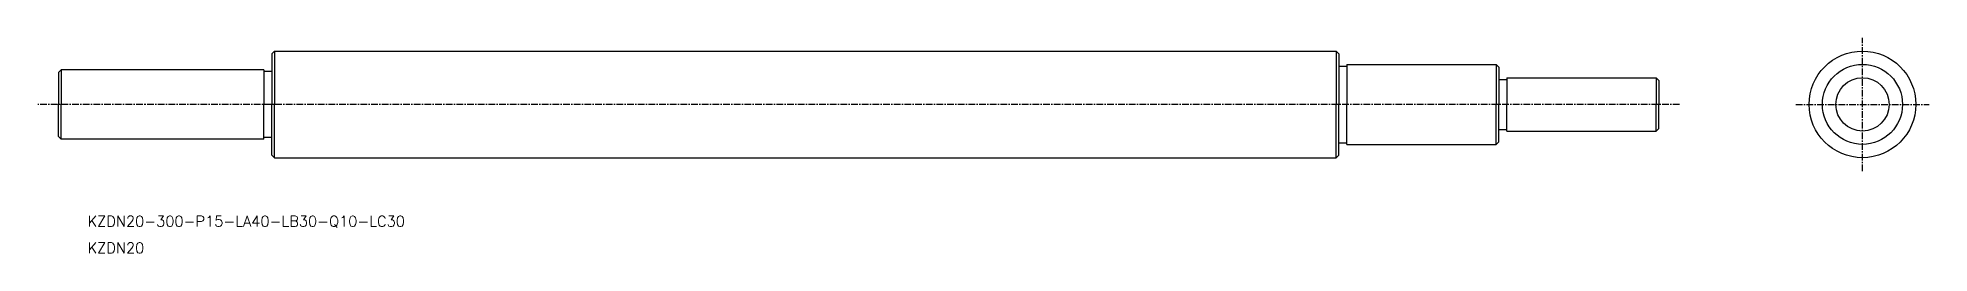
# Model space of a CAD drawing. Extents: x -22842 to -19844, y 30600 to 31926.
# Drawn here: x -22841.7 to -22487.2, y 31885.2 to 31925.7 of the extents above; entities outside this region: 1.
import ezdxf

# ---------------------------------------------------------------- set-up
doc = ezdxf.new("R2010")
doc.units = 0
doc.header["$PDMODE"] = 1
doc.linetypes.add('CENTER', pattern=[2, 1.25, -0.25, 0.25, -0.25])
doc.layers.get('0').update_dxf_attribs({"linetype": 'CONTINUOUS'})
doc.layers.add('CENTER', color=1, linetype='CENTER')
doc.styles.add('MISUMI', font='txt.shx')

msp = doc.modelspace()

# ---------------------------------------------------------------- linework, layer by layer
at = {"color": 7, "linetype": 'CONTINUOUS'}
for p, q in [((-22797.87, 31922.66), (-22797.37, 31923.16)), ((-22797.87, 31922.66), (-22797.87, 31913.16)), ((-22797.37, 31923.16), (-22797.37, 31913.16)), ((-22797.37, 31923.16), (-22598.37, 31923.16)), ((-22598.37, 31923.16), (-22598.37, 31913.16)), ((-22597.87, 31922.66), (-22598.37, 31923.16)), ((-22597.87, 31922.66), (-22597.87, 31913.16)), ((-22597.87, 31920.36), (-22596.37, 31920.36)), ((-22596.37, 31920.66), (-22568.37, 31920.66)), ((-22596.37, 31920.66), (-22596.37, 31913.16)), ((-22568.37, 31920.66), (-22568.37, 31913.16)), ((-22567.87, 31920.16), (-22568.37, 31920.66)), ((-22567.87, 31920.16), (-22567.87, 31913.16)), ((-22837.87, 31919.16), (-22837.37, 31919.66)), ((-22837.87, 31919.16), (-22837.87, 31913.16)), ((-22799.37, 31919.66), (-22837.37, 31919.66)), ((-22837.37, 31919.66), (-22837.37, 31913.16)), ((-22799.37, 31919.66), (-22799.37, 31913.16)), ((-22797.87, 31919.36), (-22799.37, 31919.36)), ((-22567.87, 31917.86), (-22566.37, 31917.86)), ((-22566.37, 31918.16), (-22538.37, 31918.16)), ((-22566.37, 31918.16), (-22566.37, 31913.16)), ((-22538.37, 31918.16), (-22538.37, 31913.16)), ((-22537.87, 31917.66), (-22538.37, 31918.16)), ((-22537.87, 31917.66), (-22537.87, 31913.16)), ((-22837.87, 31907.16), (-22837.87, 31913.16)), ((-22837.37, 31906.66), (-22837.37, 31913.16)), ((-22799.37, 31906.66), (-22799.37, 31913.16)), ((-22797.87, 31903.66), (-22797.87, 31913.16)), ((-22797.37, 31903.16), (-22797.37, 31913.16)), ((-22598.37, 31903.16), (-22598.37, 31913.16)), ((-22597.87, 31903.66), (-22597.87, 31913.16)), ((-22596.37, 31905.66), (-22596.37, 31913.16)), ((-22568.37, 31905.66), (-22568.37, 31913.16)), ((-22567.87, 31906.16), (-22567.87, 31913.16)), ((-22566.37, 31908.16), (-22566.37, 31913.16)), ((-22538.37, 31908.16), (-22538.37, 31913.16)), ((-22537.87, 31908.66), (-22537.87, 31913.16)), ((-22837.87, 31907.16), (-22837.37, 31906.66)), ((-22799.37, 31906.66), (-22837.37, 31906.66)), ((-22797.87, 31906.96), (-22799.37, 31906.96)), ((-22597.87, 31905.96), (-22596.37, 31905.96)), ((-22596.37, 31905.66), (-22568.37, 31905.66)), ((-22567.87, 31906.16), (-22568.37, 31905.66)), ((-22567.87, 31908.46), (-22566.37, 31908.46)), ((-22566.37, 31908.16), (-22538.37, 31908.16)), ((-22537.87, 31908.66), (-22538.37, 31908.16)), ((-22797.87, 31903.66), (-22797.37, 31903.16)), ((-22797.37, 31903.16), (-22598.37, 31903.16)), ((-22597.87, 31903.66), (-22598.37, 31903.16))]:
    msp.add_line(p, q, dxfattribs=at)
for radius in [10, 7.5, 5]:
    msp.add_circle((-22499.73, 31913.16), radius, dxfattribs=at)
msp.add_point((-19844.35, 30599.58), dxfattribs=at)
at = {"layer": 'CENTER', "color": 1, "linetype": 'CENTER'}
for p, q in [((-22499.73, 31900.66), (-22499.73, 31925.66)), ((-22534.02, 31913.16), (-22841.73, 31913.16)), ((-22512.23, 31913.16), (-22487.23, 31913.16))]:
    msp.add_line(p, q, dxfattribs=at)

# ---------------------------------------------------------------- texts
at = {"color": 7, "linetype": 'CONTINUOUS', "style": 'MISUMI'}
for s, p in [('KZDN20-300-P15-LA40-LB30-Q10-LC30', (-22832.41, 31890.24)), ('KZDN20', (-22832.41, 31885.24))]:
    msp.add_text(s, height=2, dxfattribs=at).set_placement(p)

doc.saveas('drawing.dxf')
